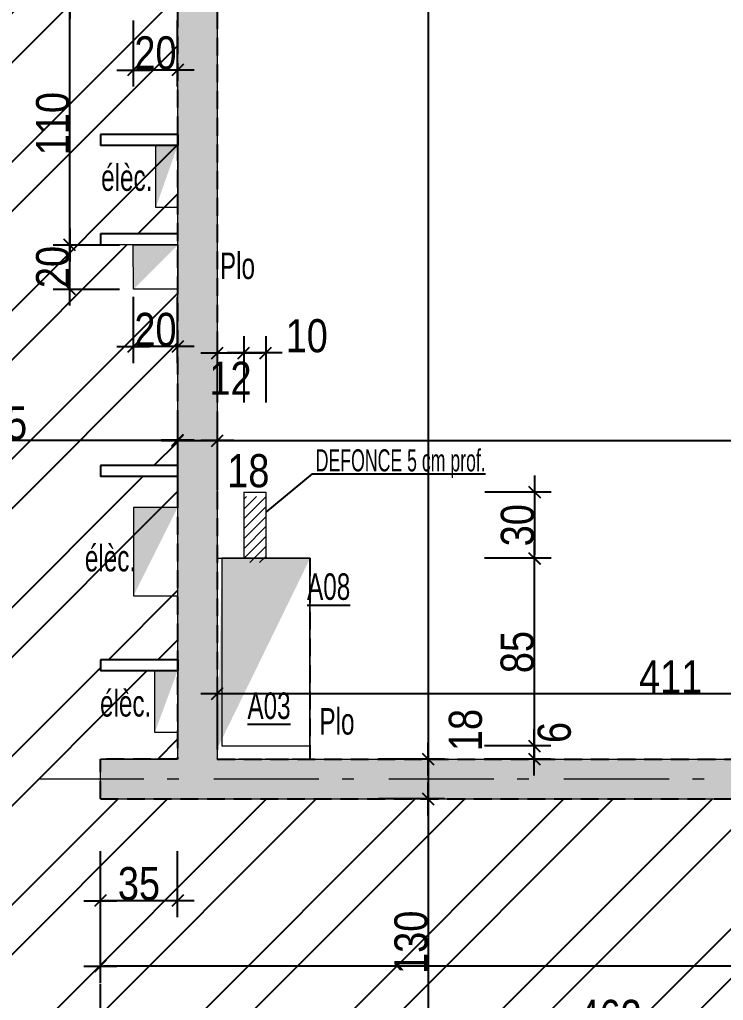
# Model space of a CAD drawing. Header units: centimetres. Extents: x -31 to 9059, y 2319 to 6519.
# Drawn here: x 5113.4 to 5432.4, y 4191.1 to 4635.5 of the extents above; entities that cross this region are included whole.
import ezdxf

# ---------------------------------------------------------------- set-up
doc = ezdxf.new("R2010")
doc.units = ezdxf.units.CM
doc.header["$LTSCALE"] = 12.7
doc.header["$PDMODE"] = 1
doc.header["$PDSIZE"] = -2
doc.linetypes.add('CACHEX2', pattern=[19.05, 12.7, -6.35])
doc.linetypes.add('Style de ligne -6', pattern=[2.08328, 1.25, -0.41656, 0.13886, -0.27786])
for name, color, linetype in [('01_cote_gen', 4, 'Continuous'), ('01_linteaux', 2, 'Continuous'), ('01_murs_sup', 2, 'CACHEX2'), ('01_poch_murs', 253, 'Continuous'), ('01_texte', 230, 'Continuous'), ('AA_COTES', 2, 'Continuous')]:
    doc.layers.add(name, color=color, linetype=linetype)
for name, color, linetype, lineweight in [('01_murs_coup', 5, 'Continuous', 60), ('01_résv', 32, 'Continuous', 9), ('B Général', 7, 'Continuous', 5), ('F REMPLISSAGE-vert foncé', 7, 'Continuous', 13)]:
    doc.layers.add(name, color=color, linetype=linetype, lineweight=lineweight)
doc.styles.add('ARIAL NA', font='ARIALN.TTF')
doc.styles.add('STYLE2', font='ARIALN.TTF')
doc.dimstyles.new('JB50', dxfattribs={"dimscale": 0.1, "dimtxt": 150, "dimasz": 15, "dimexe": 0.1, "dimexo": 0.1, "dimgap": 0.09, "dimtad": 1, "dimdec": 1, "dimdsep": 46, "dimtxsty": 'STYLE2', "dimblk1": 'BOND_G', "dimblk2": 'BOND_D', "dimsah": 1, "dimcen": 1.5, "dimdle": 0.01, "dimse1": 1, "dimse2": 1, "dimclrd": 4, "dimclre": 2, "dimclrt": 6, "dimazin": 2, "dimtfac": 2.333333, "dimtdec": 1, "dimtix": 1, "dimtmove": 2, "dimatfit": 3, "dimldrblk": 'BOND_G', "dimfxl": 1, "dimtolj": 1, "dimtzin": 0, "dimarcsym": 0})

# ---------------------------------------------------------------- blocks, each defined once
blk = doc.blocks.new('BOND_G')
at = {"layer": 'AA_COTES', "color": 0}
for p, q in [((0, -5), (0, 15)), ((5, 0), (-5, 0)), ((1.77, 1.77), (-1.77, -1.77))]:
    blk.add_line(p, q, dxfattribs=at)
blk = doc.blocks.new('BOND_D')
at = {"layer": 'AA_COTES', "color": 0}
for p, q in [((0, 5), (0, -15)), ((5, 0), (-5, 0)), ((-1.77, -1.77), (1.77, 1.77))]:
    blk.add_line(p, q, dxfattribs=at)
blk = doc.blocks.new('*D1237')
at = {"layer": '01_cote_gen', "color": 4, "lineweight": -2, "transparency": 16777216}
blk.add_line((5021.46, 4444.94), (5183.46, 4444.94), dxfattribs=at)
at = {"layer": 'Defpoints', "color": 0, "transparency": 16777216}
for p in [(5019.96, 4478.44), (5184.96, 4472.06), (5184.96, 4444.94)]:
    blk.add_point(p, dxfattribs=at)
at = {"layer": '01_cote_gen', "color": 4, "lineweight": -2, "transparency": 16777216, "xscale": 1.5, "yscale": 1.5, "zscale": 1.5, "rotation": 180}
blk.add_blockref('BOND_G', (5019.96, 4444.94), dxfattribs=at)
at = {"layer": '01_cote_gen', "color": 4, "lineweight": -2, "transparency": 16777216, "xscale": 1.5, "yscale": 1.5, "zscale": 1.5}
blk.add_blockref('BOND_D', (5184.96, 4444.94), dxfattribs=at)
at = {"layer": '01_cote_gen', "color": 6, "transparency": 16777216, "insert": (5102.46, 4452.61), "char_height": 15, "attachment_point": 5, "style": 'STYLE2'}
blk.add_mtext('\\A1;165', dxfattribs=at)
blk = doc.blocks.new('*D1238')
at = {"layer": '01_cote_gen', "color": 4, "lineweight": -2, "transparency": 16777216}
blk.add_line((5186.46, 4444.71), (5201.46, 4444.71), dxfattribs=at)
at = {"layer": 'Defpoints', "color": 0, "transparency": 16777216}
for p in [(5184.96, 4472.06), (5202.96, 4467.95), (5202.96, 4444.71)]:
    blk.add_point(p, dxfattribs=at)
at = {"layer": '01_cote_gen', "color": 4, "lineweight": -2, "transparency": 16777216, "xscale": 1.5, "yscale": 1.5, "zscale": 1.5, "rotation": 180}
blk.add_blockref('BOND_G', (5184.96, 4444.71), dxfattribs=at)
at = {"layer": '01_cote_gen', "color": 4, "lineweight": -2, "transparency": 16777216, "xscale": 1.5, "yscale": 1.5, "zscale": 1.5}
blk.add_blockref('BOND_D', (5202.96, 4444.71), dxfattribs=at)
at = {"layer": '01_cote_gen', "color": 6, "transparency": 16777216, "insert": (5217.04, 4430.99), "char_height": 15, "attachment_point": 5, "style": 'STYLE2'}
blk.add_mtext('\\A1;18', dxfattribs=at)
blk = doc.blocks.new('*D1239')
at = {"layer": '01_cote_gen', "color": 4, "lineweight": -2, "transparency": 16777216}
blk.add_line((5204.46, 4444.72), (6190.46, 4444.72), dxfattribs=at)
at = {"layer": 'Defpoints', "color": 0, "transparency": 16777216}
for p in [(5202.96, 4467.95), (6191.96, 4444.72), (6191.96, 4444.72)]:
    blk.add_point(p, dxfattribs=at)
at = {"layer": '01_cote_gen', "color": 4, "lineweight": -2, "transparency": 16777216, "xscale": 1.5, "yscale": 1.5, "zscale": 1.5, "rotation": 180}
blk.add_blockref('BOND_G', (5202.96, 4444.72), dxfattribs=at)
at = {"layer": '01_cote_gen', "color": 4, "lineweight": -2, "transparency": 16777216, "xscale": 1.5, "yscale": 1.5, "zscale": 1.5}
blk.add_blockref('BOND_D', (6191.96, 4444.72), dxfattribs=at)
at = {"layer": '01_cote_gen', "color": 6, "transparency": 16777216, "insert": (5697.46, 4452.39), "char_height": 15, "attachment_point": 5, "style": 'STYLE2'}
blk.add_mtext('\\A1;989', dxfattribs=at)
blk = doc.blocks.new('*D1251')
at = {"layer": '01_cote_gen', "color": 4, "lineweight": -2, "transparency": 16777216}
blk.add_line((5298.52, 5091.87), (5298.52, 4301.89), dxfattribs=at)
at = {"layer": 'Defpoints', "color": 0, "transparency": 16777216}
for p in [(5343.21, 5093.37), (5298.52, 4300.39), (5343.21, 4300.39)]:
    blk.add_point(p, dxfattribs=at)
at = {"layer": '01_cote_gen', "color": 4, "lineweight": -2, "transparency": 16777216, "xscale": 1.5, "yscale": 1.5, "zscale": 1.5}
for name, p, rotation in [('BOND_G', (5298.52, 5093.37), 90), ('BOND_D', (5298.52, 4300.39), 270)]:
    blk.add_blockref(name, p, dxfattribs=dict(at, rotation=rotation))
at = {"layer": '01_cote_gen', "color": 6, "transparency": 16777216, "insert": (5290.85, 4696.88), "char_height": 15, "attachment_point": 5, "rotation": 90, "style": 'STYLE2'}
blk.add_mtext('\\A1;793', dxfattribs=at)
blk = doc.blocks.new('*D1252')
at = {"layer": '01_cote_gen', "color": 4, "lineweight": -2, "transparency": 16777216}
blk.add_line((5298.52, 4298.89), (5298.52, 4283.89), dxfattribs=at)
at = {"layer": 'Defpoints', "color": 0, "transparency": 16777216}
for p in [(5350.4, 4300.39), (5298.52, 4282.39), (5350.4, 4282.39)]:
    blk.add_point(p, dxfattribs=at)
at = {"layer": '01_cote_gen', "color": 4, "lineweight": -2, "transparency": 16777216, "xscale": 1.5, "yscale": 1.5, "zscale": 1.5}
for name, p, rotation in [('BOND_G', (5298.52, 4300.39), 90), ('BOND_D', (5298.52, 4282.39), 270)]:
    blk.add_blockref(name, p, dxfattribs=dict(at, rotation=rotation))
at = {"layer": '01_cote_gen', "color": 6, "transparency": 16777216, "insert": (5315.52, 4313.57), "char_height": 15, "attachment_point": 5, "rotation": 90, "style": 'STYLE2'}
blk.add_mtext('\\A1;18', dxfattribs=at)
blk = doc.blocks.new('*D1253')
at = {"layer": '01_cote_gen', "color": 4, "lineweight": -2, "transparency": 16777216}
blk.add_line((5298.52, 4280.89), (5298.52, 4153.89), dxfattribs=at)
at = {"layer": 'Defpoints', "color": 0, "transparency": 16777216}
for p in [(5356.77, 4282.39), (5298.52, 4152.39), (5356.77, 4152.39)]:
    blk.add_point(p, dxfattribs=at)
at = {"layer": '01_cote_gen', "color": 4, "lineweight": -2, "transparency": 16777216, "xscale": 1.5, "yscale": 1.5, "zscale": 1.5}
for name, p, rotation in [('BOND_G', (5298.52, 4282.39), 90), ('BOND_D', (5298.52, 4152.39), 270)]:
    blk.add_blockref(name, p, dxfattribs=dict(at, rotation=rotation))
at = {"layer": '01_cote_gen', "color": 6, "transparency": 16777216, "insert": (5290.85, 4217.39), "char_height": 15, "attachment_point": 5, "rotation": 90, "style": 'STYLE2'}
blk.add_mtext('\\A1;130', dxfattribs=at)
blk = doc.blocks.new('*D1338')
at = {"layer": '01_cote_gen', "color": 4, "lineweight": -2, "transparency": 16777216}
blk.add_line((5204.46, 4330.12), (5612.46, 4330.12), dxfattribs=at)
at = {"layer": 'Defpoints', "color": 0, "transparency": 16777216}
for p in [(5202.96, 4338.65), (5613.96, 4330.12), (5613.96, 4323.31)]:
    blk.add_point(p, dxfattribs=at)
at = {"layer": '01_cote_gen', "color": 4, "lineweight": -2, "transparency": 16777216, "xscale": 1.5, "yscale": 1.5, "zscale": 1.5, "rotation": 180}
blk.add_blockref('BOND_G', (5202.96, 4330.12), dxfattribs=at)
at = {"layer": '01_cote_gen', "color": 4, "lineweight": -2, "transparency": 16777216, "xscale": 1.5, "yscale": 1.5, "zscale": 1.5}
blk.add_blockref('BOND_D', (5613.96, 4330.12), dxfattribs=at)
at = {"layer": '01_cote_gen', "color": 6, "transparency": 16777216, "insert": (5408.46, 4337.66), "char_height": 15, "attachment_point": 5, "style": 'STYLE2'}
blk.add_mtext('\\A1;411', dxfattribs=at)
blk = doc.blocks.new('*D1362')
at = {"layer": '01_cote_gen', "color": 4, "lineweight": -2, "transparency": 16777216}
blk.add_line((6206.46, 4206.57), (5151.46, 4206.57), dxfattribs=at)
at = {"layer": 'Defpoints', "color": 0, "transparency": 16777216}
for p in [(5149.96, 4267.32), (6207.96, 4267.32), (5149.96, 4206.57)]:
    blk.add_point(p, dxfattribs=at)
at = {"layer": '01_cote_gen', "color": 4, "lineweight": -2, "transparency": 16777216, "xscale": 1.5, "yscale": 1.5, "zscale": 1.5, "rotation": 180}
blk.add_blockref('BOND_D', (5149.96, 4206.57), dxfattribs=at)
at = {"layer": '01_cote_gen', "color": 4, "lineweight": -2, "transparency": 16777216, "xscale": 1.5, "yscale": 1.5, "zscale": 1.5}
blk.add_blockref('BOND_G', (6207.96, 4206.57), dxfattribs=at)
at = {"layer": '01_cote_gen', "color": 6, "transparency": 16777216, "insert": (5678.96, 4214.24), "char_height": 15, "attachment_point": 5, "style": 'STYLE2'}
blk.add_mtext('\\A1;1058', dxfattribs=at)
blk = doc.blocks.new('*D1363')
at = {"layer": '01_cote_gen', "color": 4, "lineweight": -2, "transparency": 16777216}
blk.add_line((5183.46, 4236.22), (5151.46, 4236.22), dxfattribs=at)
at = {"layer": 'Defpoints', "color": 0, "transparency": 16777216}
for p in [(5184.96, 4285.32), (5149.96, 4267.32), (5149.96, 4236.22)]:
    blk.add_point(p, dxfattribs=at)
at = {"layer": '01_cote_gen', "color": 4, "lineweight": -2, "transparency": 16777216, "xscale": 1.5, "yscale": 1.5, "zscale": 1.5, "rotation": 180}
blk.add_blockref('BOND_D', (5149.96, 4236.22), dxfattribs=at)
at = {"layer": '01_cote_gen', "color": 4, "lineweight": -2, "transparency": 16777216, "xscale": 1.5, "yscale": 1.5, "zscale": 1.5}
blk.add_blockref('BOND_G', (5184.96, 4236.22), dxfattribs=at)
at = {"layer": '01_cote_gen', "color": 6, "transparency": 16777216, "insert": (5167.46, 4243.89), "char_height": 15, "attachment_point": 5, "style": 'STYLE2'}
blk.add_mtext('\\A1;35', dxfattribs=at)
blk = doc.blocks.new('*D1901')
at = {"layer": '01_cote_gen', "color": 4, "lineweight": -2, "transparency": 16777216}
blk.add_line((5610.46, 4176.03), (5151.46, 4176.03), dxfattribs=at)
at = {"layer": 'Defpoints', "color": 0, "transparency": 16777216}
for p in [(5149.96, 4199.07), (5611.96, 4189.94), (5149.96, 4176.03)]:
    blk.add_point(p, dxfattribs=at)
at = {"layer": '01_cote_gen', "color": 4, "lineweight": -2, "transparency": 16777216, "xscale": 1.5, "yscale": 1.5, "zscale": 1.5, "rotation": 180}
blk.add_blockref('BOND_D', (5149.96, 4176.03), dxfattribs=at)
at = {"layer": '01_cote_gen', "color": 4, "lineweight": -2, "transparency": 16777216, "xscale": 1.5, "yscale": 1.5, "zscale": 1.5}
blk.add_blockref('BOND_G', (5611.96, 4176.03), dxfattribs=at)
at = {"layer": '01_cote_gen', "color": 6, "transparency": 16777216, "insert": (5380.96, 4183.7), "char_height": 15, "attachment_point": 5, "style": 'STYLE2'}
blk.add_mtext('\\A1;462', dxfattribs=at)
blk = doc.blocks.new('*D2018')
at = {"layer": '01_cote_gen', "color": 4, "lineweight": -2, "transparency": 16777216}
blk.add_line((5346.65, 4389.89), (5346.65, 4307.89), dxfattribs=at)
at = {"layer": 'Defpoints', "color": 0, "transparency": 16777216}
for p in [(5245.04, 4391.39), (5244.96, 4306.39), (5346.65, 4306.39)]:
    blk.add_point(p, dxfattribs=at)
at = {"layer": '01_cote_gen', "color": 4, "lineweight": -2, "transparency": 16777216, "xscale": 1.5, "yscale": 1.5, "zscale": 1.5}
for name, p, rotation in [('BOND_G', (5346.65, 4391.39), 90), ('BOND_D', (5346.65, 4306.39), 270)]:
    blk.add_blockref(name, p, dxfattribs=dict(at, rotation=rotation))
at = {"layer": '01_cote_gen', "color": 6, "transparency": 16777216, "insert": (5338.99, 4348.89), "char_height": 15, "attachment_point": 5, "rotation": 90, "style": 'STYLE2'}
blk.add_mtext('\\A1;85', dxfattribs=at)
blk = doc.blocks.new('*D2019')
at = {"layer": '01_cote_gen', "color": 4, "lineweight": -2, "transparency": 16777216}
blk.add_line((5346.65, 4304.89), (5346.65, 4301.89), dxfattribs=at)
at = {"layer": 'Defpoints', "color": 0, "transparency": 16777216}
for p in [(5339.15, 4306.39), (5328.96, 4300.39), (5346.65, 4300.39)]:
    blk.add_point(p, dxfattribs=at)
at = {"layer": '01_cote_gen', "color": 4, "lineweight": -2, "transparency": 16777216, "xscale": 1.5, "yscale": 1.5, "zscale": 1.5}
for name, p, rotation in [('BOND_G', (5346.65, 4306.39), 90), ('BOND_D', (5346.65, 4300.39), 270)]:
    blk.add_blockref(name, p, dxfattribs=dict(at, rotation=rotation))
at = {"layer": '01_cote_gen', "color": 6, "transparency": 16777216, "insert": (5355.79, 4312.44), "char_height": 15, "attachment_point": 5, "rotation": 90, "style": 'STYLE2'}
blk.add_mtext('\\A1;6', dxfattribs=at)
blk = doc.blocks.new('*D2020')
at = {"layer": '01_cote_gen', "color": 4, "lineweight": -2, "transparency": 16777216}
blk.add_line((5346.75, 4419.89), (5346.75, 4392.89), dxfattribs=at)
at = {"layer": 'Defpoints', "color": 0, "transparency": 16777216}
for p in [(5224.94, 4421.39), (5233.75, 4391.39), (5346.75, 4391.39)]:
    blk.add_point(p, dxfattribs=at)
at = {"layer": '01_cote_gen', "color": 4, "lineweight": -2, "transparency": 16777216, "xscale": 1.5, "yscale": 1.5, "zscale": 1.5}
for name, p, rotation in [('BOND_G', (5346.75, 4421.39), 90), ('BOND_D', (5346.75, 4391.39), 270)]:
    blk.add_blockref(name, p, dxfattribs=dict(at, rotation=rotation))
at = {"layer": '01_cote_gen', "color": 6, "transparency": 16777216, "insert": (5339.09, 4406.39), "char_height": 15, "attachment_point": 5, "rotation": 90, "style": 'STYLE2'}
blk.add_mtext('\\A1;30', dxfattribs=at)
blk = doc.blocks.new('*D2021')
at = {"layer": '01_cote_gen', "color": 4, "lineweight": -2, "transparency": 16777216}
blk.add_line((5204.46, 4484.48), (5213.44, 4484.48), dxfattribs=at)
at = {"layer": 'Defpoints', "color": 0, "transparency": 16777216}
for p in [(5202.96, 4486.42), (5214.94, 4484.48), (5214.94, 4421.39)]:
    blk.add_point(p, dxfattribs=at)
at = {"layer": '01_cote_gen', "color": 4, "lineweight": -2, "transparency": 16777216, "xscale": 1.5, "yscale": 1.5, "zscale": 1.5, "rotation": 180}
blk.add_blockref('BOND_G', (5202.96, 4484.48), dxfattribs=at)
at = {"layer": '01_cote_gen', "color": 4, "lineweight": -2, "transparency": 16777216, "xscale": 1.5, "yscale": 1.5, "zscale": 1.5}
blk.add_blockref('BOND_D', (5214.94, 4484.48), dxfattribs=at)
at = {"layer": '01_cote_gen', "color": 6, "transparency": 16777216, "insert": (5208.95, 4472.97), "char_height": 15, "attachment_point": 5, "style": 'STYLE2'}
blk.add_mtext('\\A1;12', dxfattribs=at)
blk = doc.blocks.new('*D2022')
at = {"layer": '01_cote_gen', "color": 4, "lineweight": -2, "transparency": 16777216}
blk.add_line((5216.44, 4484.48), (5223.44, 4484.48), dxfattribs=at)
at = {"layer": 'Defpoints', "color": 0, "transparency": 16777216}
for p in [(5224.94, 4484.48), (5224.94, 4423.33), (5214.94, 4421.39)]:
    blk.add_point(p, dxfattribs=at)
at = {"layer": '01_cote_gen', "color": 4, "lineweight": -2, "transparency": 16777216, "xscale": 1.5, "yscale": 1.5, "zscale": 1.5, "rotation": 180}
blk.add_blockref('BOND_G', (5214.94, 4484.48), dxfattribs=at)
at = {"layer": '01_cote_gen', "color": 4, "lineweight": -2, "transparency": 16777216, "xscale": 1.5, "yscale": 1.5, "zscale": 1.5}
blk.add_blockref('BOND_D', (5224.94, 4484.48), dxfattribs=at)
at = {"layer": '01_cote_gen', "color": 6, "transparency": 16777216, "insert": (5243.51, 4492.15), "char_height": 15, "attachment_point": 5, "style": 'STYLE2'}
blk.add_mtext('\\A1;10', dxfattribs=at)
blk = doc.blocks.new('*D2025')
at = {"layer": '01_cote_gen', "color": 4, "lineweight": -2, "transparency": 16777216}
blk.add_line((5136.09, 4514.89), (5136.09, 4531.89), dxfattribs=at)
at = {"layer": 'Defpoints', "color": 0, "transparency": 16777216}
for p in [(5136.09, 4533.39), (5164.8, 4533.39), (5165.04, 4513.39)]:
    blk.add_point(p, dxfattribs=at)
at = {"layer": '01_cote_gen', "color": 4, "lineweight": -2, "transparency": 16777216, "xscale": 1.5, "yscale": 1.5, "zscale": 1.5}
for name, p, rotation in [('BOND_D', (5136.09, 4533.39), 90), ('BOND_G', (5136.09, 4513.39), 270)]:
    blk.add_blockref(name, p, dxfattribs=dict(at, rotation=rotation))
at = {"layer": '01_cote_gen', "color": 6, "transparency": 16777216, "insert": (5128.43, 4523.39), "char_height": 15, "attachment_point": 5, "rotation": 90, "style": 'STYLE2'}
blk.add_mtext('\\A1;20', dxfattribs=at)
blk = doc.blocks.new('*D2026')
at = {"layer": '01_cote_gen', "color": 4, "lineweight": -2, "transparency": 16777216}
blk.add_line((5136.09, 4534.89), (5136.09, 4641.85), dxfattribs=at)
at = {"layer": 'Defpoints', "color": 0, "transparency": 16777216}
for p in [(5136.09, 4643.35), (5150.76, 4643.35), (5143.59, 4533.39)]:
    blk.add_point(p, dxfattribs=at)
at = {"layer": '01_cote_gen', "color": 4, "lineweight": -2, "transparency": 16777216, "xscale": 1.5, "yscale": 1.5, "zscale": 1.5}
for name, p, rotation in [('BOND_D', (5136.09, 4643.35), 90), ('BOND_G', (5136.09, 4533.39), 270)]:
    blk.add_blockref(name, p, dxfattribs=dict(at, rotation=rotation))
at = {"layer": '01_cote_gen', "color": 6, "transparency": 16777216, "insert": (5128.43, 4588.37), "char_height": 15, "attachment_point": 5, "rotation": 90, "style": 'STYLE2'}
blk.add_mtext('\\A1;110', dxfattribs=at)
blk = doc.blocks.new('*D2027')
at = {"layer": '01_cote_gen', "color": 4, "lineweight": -2, "transparency": 16777216}
blk.add_line((5183.46, 4487.35), (5166.44, 4487.35), dxfattribs=at)
at = {"layer": 'Defpoints', "color": 0, "transparency": 16777216}
for p in [(5164.94, 4597.66), (5184.96, 4597.66), (5164.94, 4487.35)]:
    blk.add_point(p, dxfattribs=at)
at = {"layer": '01_cote_gen', "color": 4, "lineweight": -2, "transparency": 16777216, "xscale": 1.5, "yscale": 1.5, "zscale": 1.5, "rotation": 180}
blk.add_blockref('BOND_D', (5164.94, 4487.35), dxfattribs=at)
at = {"layer": '01_cote_gen', "color": 4, "lineweight": -2, "transparency": 16777216, "xscale": 1.5, "yscale": 1.5, "zscale": 1.5}
blk.add_blockref('BOND_G', (5184.96, 4487.35), dxfattribs=at)
at = {"layer": '01_cote_gen', "color": 6, "transparency": 16777216, "insert": (5174.95, 4495.01), "char_height": 15, "attachment_point": 5, "style": 'STYLE2'}
blk.add_mtext('\\A1;20', dxfattribs=at)
blk = doc.blocks.new('*D2028')
at = {"layer": '01_cote_gen', "color": 4, "lineweight": -2, "transparency": 16777216}
blk.add_line((5183.46, 4612.66), (5166.44, 4612.66), dxfattribs=at)
at = {"layer": 'Defpoints', "color": 0, "transparency": 16777216}
for p in [(5164.94, 4612.66), (5164.94, 4597.66), (5184.96, 4597.66)]:
    blk.add_point(p, dxfattribs=at)
at = {"layer": '01_cote_gen', "color": 4, "lineweight": -2, "transparency": 16777216, "xscale": 1.5, "yscale": 1.5, "zscale": 1.5, "rotation": 180}
blk.add_blockref('BOND_D', (5164.94, 4612.66), dxfattribs=at)
at = {"layer": '01_cote_gen', "color": 4, "lineweight": -2, "transparency": 16777216, "xscale": 1.5, "yscale": 1.5, "zscale": 1.5}
blk.add_blockref('BOND_G', (5184.96, 4612.66), dxfattribs=at)
at = {"layer": '01_cote_gen', "color": 6, "transparency": 16777216, "insert": (5174.95, 4620.33), "char_height": 15, "attachment_point": 5, "style": 'STYLE2'}
blk.add_mtext('\\A1;20', dxfattribs=at)

msp = doc.modelspace()

# ---------------------------------------------------------------- hatches: boundary and pattern name
at = {"layer": '01_linteaux'}
h = msp.add_hatch(dxfattribs=at)
h.set_pattern_fill('DASH', color=256, scale=2.5, angle=135)
h.set_pattern_definition([(135, (0, -3966.91), (-11.22532, 9e-16), [7.9375, -7.9375])])
h.paths.add_polyline_path([(5313.96, 4909.39), (5200.96, 4909.39), (5200.96, 5144.37), (5184.96, 5144.37), (5184.96, 4708.39), (5136.96, 4708.39), (5136.96, 4688.39), (5184.96, 4688.39), (5184.96, 4300.39), (5149.96, 4300.39), (5149.96, 4282.39), (5454.96, 4282.39), (5454.96, 4300.39), (5202.96, 4300.39), (5202.96, 4893.39), (5313.96, 4893.39)])
h.paths.add_polyline_path([(5586.96, 4909.39), (5413.96, 4909.39), (5413.96, 4893.39), (5586.96, 4893.39)])
h.paths.add_polyline_path([(5861.96, 4909.39), (5686.96, 4909.39), (5686.96, 4893.39), (5861.96, 4893.39)])
h.paths.add_polyline_path([(6207.96, 4909.39), (6061.96, 4909.39), (6061.96, 4893.39), (6191.96, 4893.39), (6191.96, 4817.39), (6207.96, 4817.39)])
h.paths.add_polyline_path([(5822.96, 4300.39), (5772.96, 4300.39), (5772.96, 4282.39), (5822.96, 4282.39)], flags=17)
h.paths.add_polyline_path([(6207.96, 4517.39), (6191.96, 4517.39), (6191.96, 4152.39), (5629.96, 4152.39), (5629.96, 4300.39), (5556.96, 4300.39), (5556.96, 4282.39), (5611.96, 4282.39), (5611.96, 4152.39), (5533.96, 4152.39), (5533.96, 4134.39), (6191.96, 4134.39), (6191.96, 3917.39), (6207.96, 3917.39)])
at = {"layer": '01_poch_murs'}
h = msp.add_hatch(color=256, dxfattribs=at)
h.dxf.hatch_style = 1
h.paths.add_polyline_path([(5202.96, 4909.39), (5200.96, 4909.39), (5200.96, 5093.37), (5184.96, 5093.37), (5184.96, 4708.39), (5184.96, 4688.39), (5184.96, 4583.39), (5184.96, 4583.39), (5184.96, 4578.39), (5184.96, 4538.39), (5184.96, 4538.39), (5184.96, 4533.39), (5184.96, 4433.39), (5184.96, 4433.39), (5184.96, 4428.39), (5184.96, 4345.39), (5184.96, 4345.39), (5184.96, 4340.39), (5184.96, 4300.39), (5149.96, 4300.39), (5149.96, 4282.39), (5454.96, 4282.39), (5454.96, 4300.39), (5202.96, 4300.39)])
h.paths.add_polyline_path([(5556.96, 4300.39), (5454.96, 4300.39), (5454.96, 4282.39), (5556.96, 4282.39)])
h.paths.add_polyline_path([(5202.96, 5093.37), (5200.96, 5093.37), (5200.96, 4909.39), (5202.96, 4909.39)], flags=17)
h.paths.add_polyline_path([(5562.96, 4300.39), (5556.96, 4300.39), (5556.96, 4282.39), (5562.96, 4282.39)])
h.paths.add_polyline_path([(5772.96, 4300.39), (5664.96, 4300.39), (5664.96, 4282.39), (5772.96, 4282.39)])
h.paths.add_polyline_path([(5822.96, 4300.39), (5772.96, 4300.39), (5772.96, 4282.39), (5822.96, 4282.39)])
h.paths.add_polyline_path([(6191.96, 4300.39), (5822.96, 4300.39), (5822.96, 4282.39), (6191.96, 4282.39)])
h.paths.add_polyline_path([(6207.96, 4517.39), (6191.96, 4517.39), (6191.96, 4300.39), (6191.96, 4282.39), (6207.96, 4282.39)])
h.paths.add_polyline_path([(6151.54, 4326.16), (6193.73, 4326.16), (6193.73, 4347.27), (6151.54, 4347.27)], flags=9)
h.paths.add_polyline_path([(6207.96, 4659.39), (6191.96, 4659.39), (6191.96, 4517.39), (6207.96, 4517.39)])
h = msp.add_hatch(dxfattribs=at)
h.set_pattern_fill('ANSI32', color=256, scale=5)
h.paths.add_polyline_path([(5611.96, 4282.39), (5562.96, 4282.39), (5149.96, 4282.39), (5149.96, 4291.31), (5011.92, 4291.31), (5011.92, 4152.39), (5432.36, 4152.39), (5535.56, 4152.39), (5611.96, 4152.39)])
h.paths.add_polyline_path([(5184.96, 4428.39), (5149.96, 4428.39), (5149.96, 4433.39), (5184.96, 4433.39), (5184.96, 4533.39), (5149.96, 4533.39), (5149.96, 4538.39), (5184.96, 4538.39), (5184.96, 4578.39), (5149.96, 4578.39), (5149.96, 4583.39), (5184.96, 4583.39), (5184.96, 4688.39), (5136.96, 4688.39), (5034.96, 4688.39), (5019.96, 4688.39), (5019.96, 4555.39), (5019.96, 4330.39), (5011.92, 4330.39), (5011.92, 4291.31), (5149.96, 4291.31), (5149.96, 4300.39), (5184.96, 4300.39), (5184.96, 4340.39), (5149.96, 4340.39), (5149.96, 4345.39), (5184.96, 4345.39)])
h.paths.add_polyline_path([(5011.92, 4330.39), (4999.96, 4330.39), (4834.96, 4330.39), (4659.96, 4330.39), (4659.96, 4291.31), (5011.92, 4291.31)])
h.paths.add_polyline_path([(4461.9, 4282.39), (4400.96, 4282.39), (4298.96, 4282.39), (4206.96, 4282.39), (4206.96, 3774.39), (4206.96, 3672.39), (4206.96, 3533.31), (4336.96, 3533.31), (4336.96, 3770.39), (4336.96, 3872.39), (4336.96, 4152.39), (4461.9, 4152.39)])
h.paths.add_polyline_path([(4336.96, 3261.31), (4206.96, 3261.31), (4206.96, 3228.38), (4336.96, 3228.38)])
edge = h.paths.add_edge_path()
edge.add_arc((4819.74, 4268.03), 30.98, 131.2876, 408.7124)
edge.add_line((4840.18, 4291.31), (5011.92, 4291.31))
edge.add_line((5011.92, 4291.31), (5011.92, 4152.39))
edge.add_line((5011.92, 4152.39), (4461.9, 4152.39))
edge.add_line((4461.9, 4152.39), (4461.9, 4282.39))
edge.add_line((4461.9, 4282.39), (4586.7, 4282.39))
edge.add_line((4586.7, 4282.39), (4659.96, 4282.39))
edge.add_line((4659.96, 4282.39), (4659.96, 4291.31))
edge.add_line((4659.96, 4291.31), (4799.3, 4291.31))
edge = h.paths.add_edge_path()
edge.add_arc((4273.98, 3502.57), 30.98, 97.1799, 442.8201)
edge.add_line((4277.86, 3533.31), (4336.96, 3533.31))
edge.add_line((4336.96, 3533.31), (4336.96, 3261.31))
edge.add_line((4336.96, 3261.31), (4206.96, 3261.31))
edge.add_line((4206.96, 3261.31), (4206.96, 3265.39))
edge.add_line((4206.96, 3265.39), (4206.96, 3367.39))
edge.add_line((4206.96, 3367.39), (4206.96, 3533.31))
edge.add_line((4206.96, 3533.31), (4270.11, 3533.31))
at = {"layer": '01_résv'}
h = msp.add_hatch(dxfattribs=at)
h.set_pattern_fill('ANSI31', color=256)
h.set_pattern_definition([(45, (0.105, -1.931), (-2.245064, 2.245064), [])])
h.paths.add_polyline_path([(4582.44, 4116.88), (4542.44, 4116.88), (4542.44, 4106.88), (4582.44, 4106.88)])
h.paths.add_polyline_path([(4843.3, 4112.09), (4843.3, 4052.09), (4853.3, 4052.09), (4853.3, 4112.09)])
h.paths.add_polyline_path([(3526.86, 2612.4), (3603.94, 2612.4), (3603.94, 2602.4), (3527.13, 2602.4)])
h.paths.add_polyline_path([(5215.14, 4389.46), (5215.14, 4419.46), (5225.14, 4419.46), (5225.14, 4389.46)])
h.paths.add_polyline_path([(4111.51, 3400.48), (3931.51, 3400.48), (3931.51, 3410.48), (4111.51, 3410.48)])
h.paths.add_polyline_path([(3848.03, 3339.46), (3848.03, 3369.46), (3838.03, 3369.46), (3838.03, 3339.46)])
edge = h.paths.add_edge_path()
edge.add_line((4632.07, 4572.54), (4632.07, 4502.54))
edge.add_line((4632.07, 4502.54), (4622.07, 4502.54))
edge.add_line((4622.07, 4502.54), (4622.07, 4572.53))
edge.add_line((4622.07, 4572.53), (4632.07, 4572.53))

# ---------------------------------------------------------------- linework, layer by layer
at = {"layer": '01_linteaux'}
for p, q in [((5184.96, 4583.39), (5149.96, 4583.39)), ((5149.96, 4583.39), (5149.96, 4578.39)), ((5184.96, 4583.39), (5149.96, 4583.39)), ((5184.96, 4578.39), (5149.96, 4578.39)), ((5184.96, 4578.39), (5149.96, 4578.39)), ((5149.96, 4538.39), (5149.96, 4533.39)), ((5184.96, 4538.39), (5149.96, 4538.39)), ((5184.96, 4433.39), (5149.96, 4433.39)), ((5149.96, 4433.39), (5149.96, 4428.39)), ((5184.96, 4433.39), (5149.96, 4433.39)), ((5184.96, 4428.39), (5149.96, 4428.39)), ((5184.96, 4428.39), (5149.96, 4428.39)), ((5184.96, 4345.39), (5149.96, 4345.39)), ((5149.96, 4345.39), (5149.96, 4340.39)), ((5184.96, 4345.39), (5149.96, 4345.39)), ((5184.96, 4340.39), (5149.96, 4340.39)), ((5184.96, 4340.39), (5149.96, 4340.39))]:
    msp.add_line(p, q, dxfattribs=at)
at = {"layer": '01_linteaux', "linetype": 'Continuous'}
for p, q in [((5185.08, 4583.39), (5185.08, 4578.39)), ((5185.08, 4345.39), (5185.08, 4340.39))]:
    msp.add_line(p, q, dxfattribs=at)
at = {"layer": '01_murs_coup', "linetype": 'Continuous', "lineweight": 18}
for p, q in [((5202.96, 5093.37), (5202.96, 4300.39)), ((5184.96, 4688.39), (5184.96, 4300.39)), ((5149.96, 4282.39), (5149.96, 4300.39)), ((5184.96, 4300.39), (5149.96, 4300.39)), ((5202.96, 4300.39), (5562.96, 4300.39)), ((5149.96, 4282.39), (5562.96, 4282.39))]:
    msp.add_line(p, q, dxfattribs=at)
at = {"layer": '01_murs_sup', "ltscale": 0.05}
for p, q in [((5202.96, 4893.39), (5202.96, 4300.39)), ((5184.96, 4688.39), (5184.96, 4300.39)), ((5184.96, 4583.39), (5184.96, 4578.39)), ((5184.96, 4345.39), (5184.96, 4340.39)), ((5149.96, 4282.39), (5149.96, 4300.39)), ((5184.96, 4300.39), (5149.96, 4300.39)), ((5202.96, 4300.39), (5454.96, 4300.39)), ((5149.96, 4282.39), (5454.96, 4282.39))]:
    msp.add_line(p, q, dxfattribs=at)
at = {"layer": '01_résv', "linetype": 'Continuous', "lineweight": 5}
for p, q in [((5185.08, 4583.39), (5185.08, 4578.39)), ((5185.08, 4345.39), (5185.08, 4340.39))]:
    msp.add_line(p, q, dxfattribs=at)
at = {"layer": '01_résv'}
for p, q in [((5175.05, 4578.39), (5185.08, 4578.39)), ((5175.05, 4550.41), (5175.05, 4578.39)), ((5185.08, 4578.39), (5185.08, 4550.41)), ((5185.08, 4550.41), (5175.05, 4550.41)), ((5165.04, 4513.39), (5164.8, 4533.39)), ((5164.8, 4533.39), (5185.04, 4533.39)), ((5185.04, 4533.39), (5185.04, 4513.39)), ((5185.04, 4513.39), (5165.04, 4513.39)), ((5214.94, 4421.39), (5224.94, 4421.39)), ((5214.94, 4421.39), (5214.94, 4391.39)), ((5224.94, 4421.39), (5224.94, 4391.39)), ((5245.04, 4391.39), (5205.04, 4391.39)), ((5205.04, 4391.39), (5205.04, 4306.39)), ((5244.96, 4300.39), (5244.96, 4391.39)), ((5245.04, 4306.39), (5245.04, 4391.39)), ((5205.04, 4306.39), (5245.04, 4306.39))]:
    msp.add_line(p, q, dxfattribs=at)
for points in [[(5165, 4414.4), (5165, 4374.42), (5185.13, 4374.42), (5185.13, 4414.4)], [(5174.6, 4340.39), (5185.02, 4340.39), (5185.02, 4312.41), (5174.6, 4312.41)]]:
    msp.add_lwpolyline(points, close=True, dxfattribs=at)
at = {"layer": '01_résv', "linetype": 'CACHEX2', "ltscale": 0.05}
msp.add_lwpolyline([(5203.04, 4391.39), (5245.04, 4391.39), (5245.04, 4300.39), (5203.04, 4300.39)], close=True, dxfattribs=at)
at = {"layer": '01_résv'}
for points in [[(5175.05, 4550.19), (5175.05, 4578.39), (5184.96, 4578.39)], [(5165.04, 4513.39), (5165.04, 4533.39), (5185.04, 4533.39)], [(5203.04, 4305.28), (5205.04, 4391.39), (5245.04, 4391.39)], [(5174.6, 4312.41), (5174.6, 4340.39), (5184.96, 4340.39)]]:
    msp.add_solid(points, dxfattribs=at)
at = {"layer": '01_résv', "linetype": 'Continuous', "lineweight": 5}
msp.add_solid([(5165, 4374.42), (5165, 4414.4), (5184.96, 4414.4)], dxfattribs=at)
at = {"layer": '01_texte'}
for q in [(5224.94, 4412.31), (5324.55, 4429.6)]:
    msp.add_line((5246, 4429.6), q, dxfattribs=at)
at = {"layer": 'B Général', "color": 7, "linetype": 'Continuous', "lineweight": 5}
for p, q in [((5184.96, 4583.39), (5184.96, 4578.39)), ((5184.96, 4538.39), (5184.96, 4533.39)), ((5184.96, 4533.39), (5149.96, 4533.39)), ((5184.96, 4433.39), (5184.96, 4428.39)), ((5184.96, 4345.39), (5184.96, 4340.39))]:
    msp.add_line(p, q, dxfattribs=at)
at = {"layer": 'B Général', "color": 7, "linetype": 'Continuous', "lineweight": 13}
for p, q in [((5184.96, 4538.39), (5149.96, 4538.39)), ((5184.96, 4533.39), (5149.96, 4533.39))]:
    msp.add_line(p, q, dxfattribs=at)
at = {"layer": 'B Général', "color": 7, "linetype": 'Continuous', "lineweight": 18}
msp.add_line((5149.96, 4300.39), (5184.96, 4300.39), dxfattribs=at)
at = {"layer": 'B Général', "color": 1, "linetype": 'Style de ligne -6', "lineweight": 13, "ltscale": 3, "true_color": 0xff0000}
msp.add_line((7947.67, 4291.31), (2998.3, 4291.31), dxfattribs=at)
at = {"layer": 'F REMPLISSAGE-vert foncé', "color": 98, "linetype": 'Continuous', "lineweight": 13, "true_color": 0x004400}
msp.add_line((5202.95, 4391.39), (5244.96, 4391.39), dxfattribs=at)

# ---------------------------------------------------------------- texts
at = {"layer": '01_texte'}
for s, height, style, width, p in [('élèc.', 12, 'ARIAL NA', 0.8, (5150.32, 4557.91)), ('Plo', 12, 'STYLE2', 0.8, (5204.17, 4517.95)), ('DEFONCE 5 cm prof.', 10, 'STYLE2', 0.7, (5247.58, 4430.78)), ('élèc.', 12, 'ARIAL NA', 0.8, (5142.95, 4385.45)), ('%%UA08', 12, 'STYLE2', 0.8, (5243.67, 4372.56)), ('élèc.', 12, 'ARIAL NA', 0.8, (5149.83, 4319.68)), ('%%UA03', 12, 'STYLE2', 0.8, (5216.63, 4318.58)), ('Plo', 12, 'STYLE2', 0.8, (5249.28, 4311.51))]:
    msp.add_text(s, height=height, dxfattribs=dict(at, style=style, width=width)).set_placement(p)

# ---------------------------------------------------------------- dimensions: what is measured, and where the dimension line sits
at = {"layer": '01_cote_gen'}
for base, p1, p2, picture, middle in [((5298.52, 4300.39), (5343.21, 5093.37), (5343.21, 4300.39), '*D1251', (5290.85, 4696.88)), ((5136.09, 4643.35), (5143.59, 4533.39), (5150.76, 4643.35), '*D2026', (5128.43, 4588.37)), ((5136.09, 4533.39), (5165.04, 4513.39), (5164.8, 4533.39), '*D2025', (5128.43, 4523.39)), ((5346.75, 4391.39), (5224.94, 4421.39), (5233.75, 4391.39), '*D2020', (5339.09, 4406.39)), ((5346.65, 4306.39), (5245.04, 4391.39), (5244.96, 4306.39), '*D2018', (5338.99, 4348.89)), ((5298.52, 4152.39), (5356.77, 4282.39), (5356.77, 4152.39), '*D1253', (5290.85, 4217.39))]:
    dim = msp.add_linear_dim(base=base, p1=p1, p2=p2, angle=90, dimstyle='JB50', dxfattribs=at)
    dim.commit()
    dim.dimension.update_dxf_attribs({"geometry": picture, "text_midpoint": middle})
for base, p1, p2, picture, middle in [((5164.94, 4612.66), (5184.96, 4597.66), (5164.94, 4597.66), '*D2028', (5174.95, 4620.33)), ((5164.94, 4487.35), (5184.96, 4597.66), (5164.94, 4597.66), '*D2027', (5174.95, 4495.01)), ((5184.96, 4444.94), (5019.96, 4478.44), (5184.96, 4472.06), '*D1237', (5102.46, 4452.61)), ((6191.96, 4444.72), (5202.96, 4467.95), (6191.96, 4444.72), '*D1239', (5697.46, 4452.39)), ((5613.96, 4330.12), (5202.96, 4338.65), (5613.96, 4323.31), '*D1338', (5408.46, 4337.66)), ((5149.96, 4236.22), (5184.96, 4285.32), (5149.96, 4267.32), '*D1363', (5167.46, 4243.89)), ((5149.96, 4206.57), (6207.96, 4267.32), (5149.96, 4267.32), '*D1362', (5678.96, 4214.24)), ((5149.96, 4176.03), (5611.96, 4189.94), (5149.96, 4199.07), '*D1901', (5380.96, 4183.7))]:
    dim = msp.add_linear_dim(base=base, p1=p1, p2=p2, dimstyle='JB50', dxfattribs=at)
    dim.commit()
    dim.dimension.update_dxf_attribs({"geometry": picture, "text_midpoint": middle})
for base, p1, p2, picture, middle in [((5224.94, 4484.48), (5214.94, 4421.39), (5224.94, 4423.33), '*D2022', (5243.51, 4492.15)), ((5214.94, 4484.48), (5202.96, 4486.42), (5214.94, 4421.39), '*D2021', (5208.95, 4472.97)), ((5202.96, 4444.71), (5184.96, 4472.06), (5202.96, 4467.95), '*D1238', (5217.04, 4430.99))]:
    dim = msp.add_linear_dim(base=base, p1=p1, p2=p2, dimstyle='JB50', dxfattribs=at)
    dim.commit()
    dim.dimension.update_dxf_attribs({"geometry": picture, "text_midpoint": middle, "dimtype": 160})
for base, p1, p2, picture, middle in [((5298.52, 4282.39), (5350.4, 4300.39), (5350.4, 4282.39), '*D1252', (5315.52, 4313.57)), ((5346.65, 4300.39), (5339.15, 4306.39), (5328.96, 4300.39), '*D2019', (5355.79, 4312.44))]:
    dim = msp.add_linear_dim(base=base, p1=p1, p2=p2, angle=90, dimstyle='JB50', dxfattribs=at)
    dim.commit()
    dim.dimension.update_dxf_attribs({"geometry": picture, "text_midpoint": middle, "dimtype": 160})

doc.saveas('drawing.dxf')
